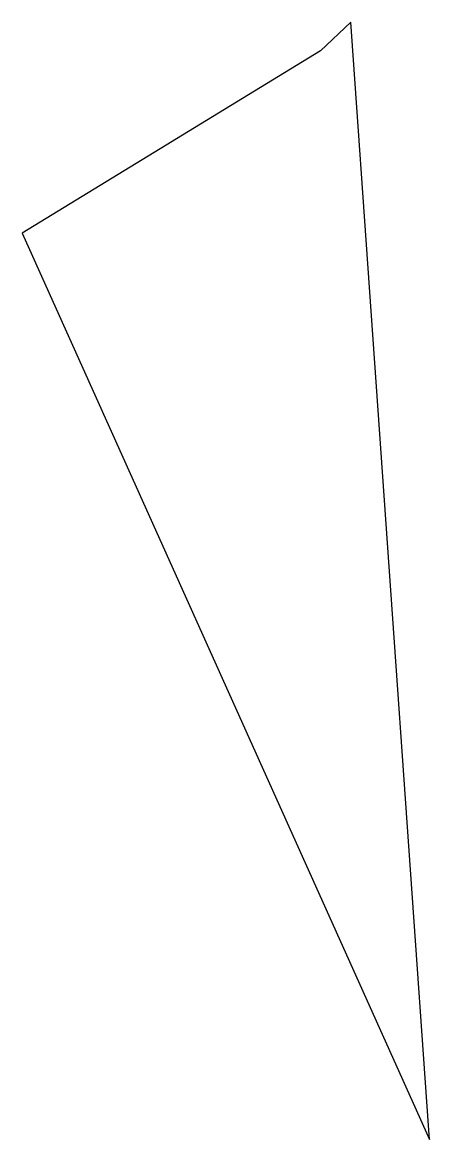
# Model space of a CAD drawing. Header units: millimetres. Extents: x 602645 to 602700, y 1314976 to 1315129.
import ezdxf

# ---------------------------------------------------------------- set-up
doc = ezdxf.new("R2010")
doc.units = ezdxf.units.MM

msp = doc.modelspace()

# ---------------------------------------------------------------- linework, layer by layer
at = {"color": 7, "lineweight": 30, "ltscale": 0.5, "true_color": 0xffffff, "flags": 128}
msp.add_lwpolyline([(602700.31, 1314976.5), (602689.54, 1315128.86), (602685.43, 1315124.97), (602644.72, 1315100.09), (602700.31, 1314976.5)], dxfattribs=at)

doc.saveas('drawing.dxf')
